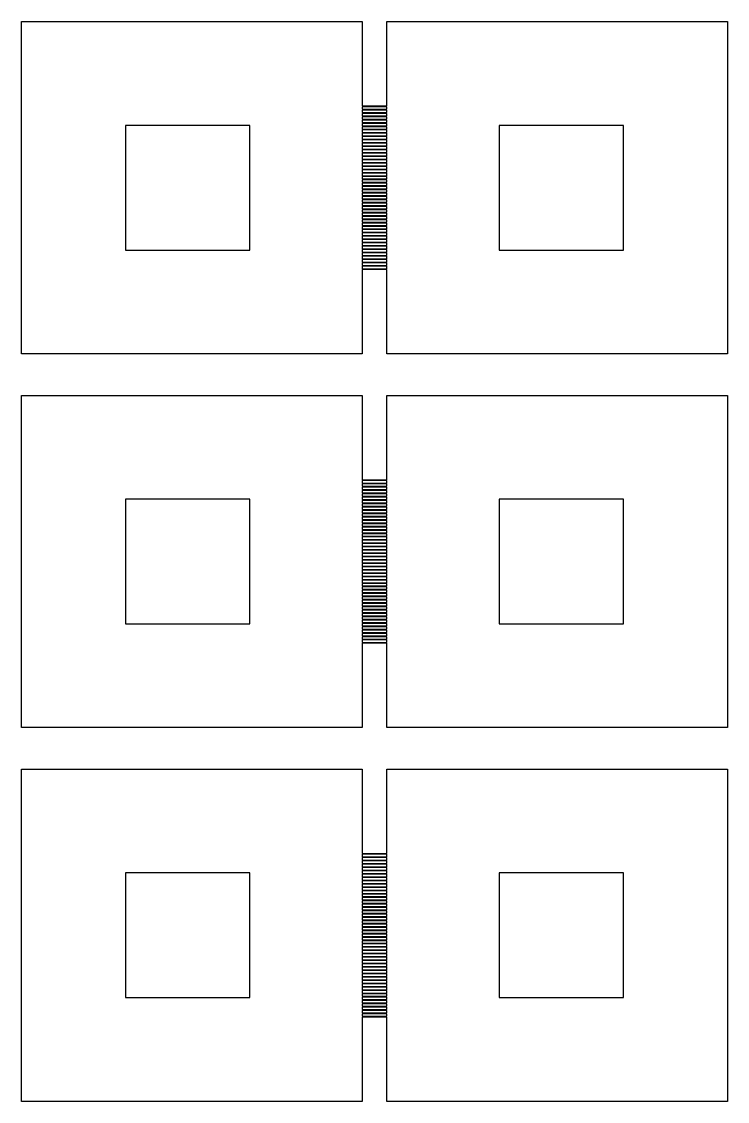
# Model space of a CAD drawing. Extents: x 40 to 187, y -3 to 150.
# Drawn here: x 55.48 to 64.17, y 37.07 to 50.36 of the extents above; entities that cross this region are included whole.
import ezdxf

# ---------------------------------------------------------------- set-up
doc = ezdxf.new("R2010")
doc.units = 0

msp = doc.modelspace()

# ---------------------------------------------------------------- linework, layer by layer
for p, q in [((55.476, 46.2726), (55.476, 50.363)), ((55.476, 50.363), (59.6687, 50.363)), ((59.6687, 50.363), (59.6687, 49.3251)), ((59.9755, 49.3251), (59.9755, 50.363)), ((59.9755, 50.363), (64.1681, 50.363)), ((64.1681, 50.363), (64.1681, 46.2726)), ((59.6687, 49.3251), (59.9755, 49.3251)), ((59.9755, 49.3149), (59.6687, 49.3149)), ((59.6687, 49.3149), (59.6687, 49.2842)), ((59.6687, 49.2842), (59.9755, 49.2842)), ((59.9755, 49.274), (59.6687, 49.274)), ((59.6687, 49.274), (59.6687, 49.2433)), ((59.6687, 49.2433), (59.9755, 49.2433)), ((59.9755, 49.2331), (59.6687, 49.2331)), ((59.6687, 49.2331), (59.6687, 49.2024)), ((59.6687, 49.2024), (59.9755, 49.2024)), ((59.9755, 49.1922), (59.6687, 49.1922)), ((59.6687, 49.1922), (59.6687, 49.1615)), ((59.9755, 49.2842), (59.9755, 49.3149)), ((59.9755, 49.2433), (59.9755, 49.274)), ((59.9755, 49.2024), (59.9755, 49.2331)), ((59.9755, 49.1615), (59.9755, 49.1922)), ((58.2882, 49.0848), (56.7543, 49.0848)), ((56.7543, 49.0848), (56.7543, 47.5509)), ((58.2882, 47.5509), (58.2882, 49.0848)), ((59.6687, 49.1615), (59.9755, 49.1615)), ((59.9755, 49.1512), (59.6687, 49.1512)), ((59.6687, 49.1512), (59.6687, 49.1206)), ((59.6687, 49.1206), (59.9755, 49.1206)), ((59.9755, 49.1104), (59.6687, 49.1104)), ((59.6687, 49.1104), (59.6687, 49.0797)), ((59.6687, 49.0797), (59.9755, 49.0797)), ((59.9755, 49.0694), (59.6687, 49.0694)), ((59.6687, 49.0694), (59.6687, 49.0388)), ((59.9755, 49.1206), (59.9755, 49.1512)), ((59.9755, 49.0797), (59.9755, 49.1104)), ((59.9755, 49.0388), (59.9755, 49.0694)), ((62.8899, 49.0848), (61.356, 49.0848)), ((61.356, 49.0848), (61.356, 47.5509)), ((62.8899, 47.5509), (62.8899, 49.0848)), ((59.6687, 49.0388), (59.9755, 49.0388)), ((59.9755, 49.0285), (59.6687, 49.0285)), ((59.6687, 49.0285), (59.6687, 48.9979)), ((59.6687, 48.9979), (59.9755, 48.9979)), ((59.9755, 48.9876), (59.6687, 48.9876)), ((59.6687, 48.9876), (59.6687, 48.957)), ((59.6687, 48.957), (59.9755, 48.957)), ((59.9755, 48.9467), (59.6687, 48.9467)), ((59.6687, 48.9467), (59.6687, 48.9161)), ((59.9755, 48.9979), (59.9755, 49.0285)), ((59.9755, 48.957), (59.9755, 48.9876)), ((59.9755, 48.9161), (59.9755, 48.9467)), ((59.6687, 48.9161), (59.9755, 48.9161)), ((59.9755, 48.9058), (59.6687, 48.9058)), ((59.6687, 48.9058), (59.6687, 48.8752)), ((59.6687, 48.8752), (59.9755, 48.8752)), ((59.9755, 48.8649), (59.6687, 48.8649)), ((59.6687, 48.8649), (59.6687, 48.8342)), ((59.6687, 48.8342), (59.9755, 48.8342)), ((59.9755, 48.824), (59.6687, 48.824)), ((59.6687, 48.824), (59.6687, 48.7934)), ((59.6687, 48.7934), (59.9755, 48.7934)), ((59.9755, 48.8752), (59.9755, 48.9058)), ((59.9755, 48.8342), (59.9755, 48.8649)), ((59.9755, 48.7934), (59.9755, 48.824)), ((59.9755, 48.7831), (59.6687, 48.7831)), ((59.6687, 48.7831), (59.6687, 48.7524)), ((59.6687, 48.7524), (59.9755, 48.7524)), ((59.9755, 48.7422), (59.6687, 48.7422)), ((59.6687, 48.7422), (59.6687, 48.7115)), ((59.6687, 48.7115), (59.9755, 48.7115)), ((59.9755, 48.7013), (59.6687, 48.7013)), ((59.6687, 48.7013), (59.6687, 48.6706)), ((59.6687, 48.6706), (59.9755, 48.6706)), ((59.9755, 48.6604), (59.6687, 48.6604)), ((59.6687, 48.6604), (59.6687, 48.6297)), ((59.9755, 48.7524), (59.9755, 48.7831)), ((59.9755, 48.7115), (59.9755, 48.7422)), ((59.9755, 48.6706), (59.9755, 48.7013)), ((59.9755, 48.6297), (59.9755, 48.6604)), ((59.6687, 48.6297), (59.9755, 48.6297)), ((59.9755, 48.6195), (59.6687, 48.6195)), ((59.6687, 48.6195), (59.6687, 48.5888)), ((59.6687, 48.5888), (59.9755, 48.5888)), ((59.9755, 48.5786), (59.6687, 48.5786)), ((59.6687, 48.5786), (59.6687, 48.5479)), ((59.6687, 48.5479), (59.9755, 48.5479)), ((59.9755, 48.5377), (59.6687, 48.5377)), ((59.6687, 48.5377), (59.6687, 48.507)), ((59.9755, 48.5888), (59.9755, 48.6195)), ((59.9755, 48.5479), (59.9755, 48.5786)), ((59.9755, 48.507), (59.9755, 48.5377)), ((59.6687, 48.507), (59.9755, 48.507)), ((59.9755, 48.4968), (59.6687, 48.4968)), ((59.6687, 48.4968), (59.6687, 48.4661)), ((59.6687, 48.4661), (59.9755, 48.4661)), ((59.9755, 48.4559), (59.6687, 48.4559)), ((59.6687, 48.4559), (59.6687, 48.4252)), ((59.6687, 48.4252), (59.9755, 48.4252)), ((59.9755, 48.415), (59.6687, 48.415)), ((59.6687, 48.415), (59.6687, 48.3843)), ((59.9755, 48.4661), (59.9755, 48.4968)), ((59.9755, 48.4252), (59.9755, 48.4559)), ((59.9755, 48.3843), (59.9755, 48.415)), ((59.6687, 48.3843), (59.9755, 48.3843)), ((59.9755, 48.3741), (59.6687, 48.3741)), ((59.6687, 48.3741), (59.6687, 48.3434)), ((59.6687, 48.3434), (59.9755, 48.3434)), ((59.9755, 48.3332), (59.6687, 48.3332)), ((59.6687, 48.3332), (59.6687, 48.3025)), ((59.6687, 48.3025), (59.9755, 48.3025)), ((59.9755, 48.2923), (59.6687, 48.2923)), ((59.6687, 48.2923), (59.6687, 48.2616)), ((59.6687, 48.2616), (59.9755, 48.2616)), ((59.9755, 48.3434), (59.9755, 48.3741)), ((59.9755, 48.3025), (59.9755, 48.3332)), ((59.9755, 48.2616), (59.9755, 48.2923)), ((59.9755, 48.2514), (59.6687, 48.2514)), ((59.6687, 48.2514), (59.6687, 48.2207)), ((59.6687, 48.2207), (59.9755, 48.2207)), ((59.9755, 48.2105), (59.6687, 48.2105)), ((59.6687, 48.2105), (59.6687, 48.1798)), ((59.6687, 48.1798), (59.9755, 48.1798)), ((59.9755, 48.1696), (59.6687, 48.1696)), ((59.6687, 48.1696), (59.6687, 48.1389)), ((59.6687, 48.1389), (59.9755, 48.1389)), ((59.9755, 48.1287), (59.6687, 48.1287)), ((59.6687, 48.1287), (59.6687, 48.098)), ((59.9755, 48.2207), (59.9755, 48.2514)), ((59.9755, 48.1798), (59.9755, 48.2105)), ((59.9755, 48.1389), (59.9755, 48.1696)), ((59.9755, 48.098), (59.9755, 48.1287)), ((59.6687, 48.098), (59.9755, 48.098)), ((59.9755, 48.0878), (59.6687, 48.0878)), ((59.6687, 48.0878), (59.6687, 48.0571)), ((59.6687, 48.0571), (59.9755, 48.0571)), ((59.9755, 48.0469), (59.6687, 48.0469)), ((59.6687, 48.0469), (59.6687, 48.0162)), ((59.6687, 48.0162), (59.9755, 48.0162)), ((59.9755, 48.006), (59.6687, 48.006)), ((59.6687, 48.006), (59.6687, 47.9753)), ((59.9755, 48.0571), (59.9755, 48.0878)), ((59.9755, 48.0162), (59.9755, 48.0469)), ((59.9755, 47.9753), (59.9755, 48.006)), ((59.6687, 47.9753), (59.9755, 47.9753)), ((59.9755, 47.9651), (59.6687, 47.9651)), ((59.6687, 47.9651), (59.6687, 47.9344)), ((59.6687, 47.9344), (59.9755, 47.9344)), ((59.9755, 47.9241), (59.6687, 47.9241)), ((59.6687, 47.9241), (59.6687, 47.8935)), ((59.6687, 47.8935), (59.9755, 47.8935)), ((59.9755, 47.8833), (59.6687, 47.8833)), ((59.6687, 47.8833), (59.6687, 47.8526)), ((59.9755, 47.9344), (59.9755, 47.9651)), ((59.9755, 47.8935), (59.9755, 47.9241)), ((59.9755, 47.8526), (59.9755, 47.8833)), ((59.6687, 47.8526), (59.9755, 47.8526)), ((59.9755, 47.8423), (59.6687, 47.8423)), ((59.6687, 47.8423), (59.6687, 47.8117)), ((59.6687, 47.8117), (59.9755, 47.8117)), ((59.9755, 47.8014), (59.6687, 47.8014)), ((59.6687, 47.8014), (59.6687, 47.7708)), ((59.6687, 47.7708), (59.9755, 47.7708)), ((59.9755, 47.7605), (59.6687, 47.7605)), ((59.6687, 47.7605), (59.6687, 47.7298)), ((59.6687, 47.7298), (59.9755, 47.7298)), ((59.9755, 47.8117), (59.9755, 47.8423)), ((59.9755, 47.7708), (59.9755, 47.8014)), ((59.9755, 47.7298), (59.9755, 47.7605)), ((59.9755, 47.7196), (59.6687, 47.7196)), ((59.6687, 47.7196), (59.6687, 47.6889)), ((59.6687, 47.6889), (59.9755, 47.6889)), ((59.9755, 47.6787), (59.6687, 47.6787)), ((59.6687, 47.6787), (59.6687, 47.648)), ((59.6687, 47.648), (59.9755, 47.648)), ((59.9755, 47.6378), (59.6687, 47.6378)), ((59.6687, 47.6378), (59.6687, 47.6071)), ((59.6687, 47.6071), (59.9755, 47.6071)), ((59.9755, 47.5969), (59.6687, 47.5969)), ((59.6687, 47.5969), (59.6687, 47.5663)), ((59.9755, 47.6889), (59.9755, 47.7196)), ((59.9755, 47.648), (59.9755, 47.6787)), ((59.9755, 47.6071), (59.9755, 47.6378)), ((59.9755, 47.5663), (59.9755, 47.5969)), ((56.7543, 47.5509), (58.2882, 47.5509)), ((59.6687, 47.5663), (59.9755, 47.5663)), ((59.9755, 47.556), (59.6687, 47.556)), ((59.6687, 47.556), (59.6687, 47.5253)), ((59.6687, 47.5253), (59.9755, 47.5253)), ((59.9755, 47.5151), (59.6687, 47.5151)), ((59.6687, 47.5151), (59.6687, 47.4844)), ((59.6687, 47.4844), (59.9755, 47.4844)), ((59.9755, 47.4742), (59.6687, 47.4742)), ((59.6687, 47.4742), (59.6687, 47.4435)), ((59.9755, 47.5253), (59.9755, 47.556)), ((59.9755, 47.4844), (59.9755, 47.5151)), ((59.9755, 47.4435), (59.9755, 47.4742)), ((61.356, 47.5509), (62.8899, 47.5509)), ((59.6687, 47.4435), (59.9755, 47.4435)), ((59.9755, 47.4333), (59.6687, 47.4333)), ((59.6687, 47.4333), (59.6687, 47.4026)), ((59.6687, 47.4026), (59.9755, 47.4026)), ((59.9755, 47.3924), (59.6687, 47.3924)), ((59.6687, 47.3924), (59.6687, 47.3617)), ((59.6687, 47.3617), (59.9755, 47.3617)), ((59.9755, 47.3515), (59.6687, 47.3515)), ((59.6687, 47.3515), (59.6687, 47.3208)), ((59.9755, 47.4026), (59.9755, 47.4333)), ((59.9755, 47.3617), (59.9755, 47.3924)), ((59.9755, 47.3208), (59.9755, 47.3515)), ((59.6687, 47.3208), (59.9755, 47.3208)), ((59.9755, 47.3106), (59.6687, 47.3106)), ((59.6687, 47.3106), (59.6687, 46.2726)), ((59.9755, 46.2726), (59.9755, 47.3106)), ((59.6687, 46.2726), (55.476, 46.2726)), ((64.1681, 46.2726), (59.9755, 46.2726)), ((55.476, 41.6709), (55.476, 45.7613)), ((55.476, 45.7613), (59.6687, 45.7613)), ((59.6687, 45.7613), (59.6687, 44.7234)), ((59.9755, 44.7234), (59.9755, 45.7613)), ((59.9755, 45.7613), (64.1681, 45.7613)), ((64.1681, 45.7613), (64.1681, 41.6709)), ((59.6687, 44.7234), (59.9755, 44.7234)), ((59.9755, 44.7132), (59.6687, 44.7132)), ((59.6687, 44.7132), (59.6687, 44.6825)), ((59.6687, 44.6825), (59.9755, 44.6825)), ((59.9755, 44.6723), (59.6687, 44.6723)), ((59.6687, 44.6723), (59.6687, 44.6416)), ((59.9755, 44.6825), (59.9755, 44.7132)), ((59.9755, 44.6416), (59.9755, 44.6723)), ((59.6687, 44.6416), (59.9755, 44.6416)), ((59.9755, 44.6314), (59.6687, 44.6314)), ((59.6687, 44.6314), (59.6687, 44.6007)), ((59.6687, 44.6007), (59.9755, 44.6007)), ((59.9755, 44.5905), (59.6687, 44.5905)), ((59.6687, 44.5905), (59.6687, 44.5598)), ((59.6687, 44.5598), (59.9755, 44.5598)), ((59.9755, 44.5495), (59.6687, 44.5495)), ((59.6687, 44.5495), (59.6687, 44.5189)), ((59.9755, 44.6007), (59.9755, 44.6314)), ((59.9755, 44.5598), (59.9755, 44.5905)), ((59.9755, 44.5189), (59.9755, 44.5495)), ((58.2882, 44.4831), (56.7543, 44.4831)), ((56.7543, 44.4831), (56.7543, 42.9492)), ((58.2882, 42.9492), (58.2882, 44.4831)), ((59.6687, 44.5189), (59.9755, 44.5189)), ((59.9755, 44.5087), (59.6687, 44.5087)), ((59.6687, 44.5087), (59.6687, 44.478)), ((59.6687, 44.478), (59.9755, 44.478)), ((59.9755, 44.4677), (59.6687, 44.4677)), ((59.6687, 44.4677), (59.6687, 44.4371)), ((59.6687, 44.4371), (59.9755, 44.4371)), ((59.9755, 44.4268), (59.6687, 44.4268)), ((59.6687, 44.4268), (59.6687, 44.3962)), ((59.9755, 44.478), (59.9755, 44.5087)), ((59.9755, 44.4371), (59.9755, 44.4677)), ((59.9755, 44.3962), (59.9755, 44.4268)), ((62.8899, 44.4831), (61.356, 44.4831)), ((61.356, 44.4831), (61.356, 42.9492)), ((62.8899, 42.9492), (62.8899, 44.4831)), ((59.6687, 44.3962), (59.9755, 44.3962)), ((59.9755, 44.3859), (59.6687, 44.3859)), ((59.6687, 44.3859), (59.6687, 44.3553)), ((59.6687, 44.3553), (59.9755, 44.3553)), ((59.9755, 44.345), (59.6687, 44.345)), ((59.6687, 44.345), (59.6687, 44.3144)), ((59.6687, 44.3144), (59.9755, 44.3144)), ((59.9755, 44.3041), (59.6687, 44.3041)), ((59.6687, 44.3041), (59.6687, 44.2735)), ((59.6687, 44.2735), (59.9755, 44.2735)), ((59.9755, 44.3553), (59.9755, 44.3859)), ((59.9755, 44.3144), (59.9755, 44.345)), ((59.9755, 44.2735), (59.9755, 44.3041)), ((59.9755, 44.2632), (59.6687, 44.2632)), ((59.6687, 44.2632), (59.6687, 44.2325)), ((59.6687, 44.2325), (59.9755, 44.2325)), ((59.9755, 44.2223), (59.6687, 44.2223)), ((59.6687, 44.2223), (59.6687, 44.1917)), ((59.6687, 44.1917), (59.9755, 44.1917)), ((59.9755, 44.1814), (59.6687, 44.1814)), ((59.6687, 44.1814), (59.6687, 44.1507)), ((59.6687, 44.1507), (59.9755, 44.1507)), ((59.9755, 44.1405), (59.6687, 44.1405)), ((59.6687, 44.1405), (59.6687, 44.1098)), ((59.9755, 44.2325), (59.9755, 44.2632)), ((59.9755, 44.1917), (59.9755, 44.2223)), ((59.9755, 44.1507), (59.9755, 44.1814)), ((59.9755, 44.1098), (59.9755, 44.1405)), ((59.6687, 44.1098), (59.9755, 44.1098)), ((59.9755, 44.0996), (59.6687, 44.0996)), ((59.6687, 44.0996), (59.6687, 44.0689)), ((59.6687, 44.0689), (59.9755, 44.0689)), ((59.9755, 44.0587), (59.6687, 44.0587)), ((59.6687, 44.0587), (59.6687, 44.028)), ((59.6687, 44.028), (59.9755, 44.028)), ((59.9755, 44.0178), (59.6687, 44.0178)), ((59.6687, 44.0178), (59.6687, 43.9871)), ((59.9755, 44.0689), (59.9755, 44.0996)), ((59.9755, 44.028), (59.9755, 44.0587)), ((59.9755, 43.9871), (59.9755, 44.0178)), ((59.6687, 43.9871), (59.9755, 43.9871)), ((59.9755, 43.9769), (59.6687, 43.9769)), ((59.6687, 43.9769), (59.6687, 43.9462)), ((59.6687, 43.9462), (59.9755, 43.9462)), ((59.9755, 43.936), (59.6687, 43.936)), ((59.6687, 43.936), (59.6687, 43.9053)), ((59.6687, 43.9053), (59.9755, 43.9053)), ((59.9755, 43.8951), (59.6687, 43.8951)), ((59.6687, 43.8951), (59.6687, 43.8644)), ((59.9755, 43.9462), (59.9755, 43.9769)), ((59.9755, 43.9053), (59.9755, 43.936)), ((59.9755, 43.8644), (59.9755, 43.8951)), ((59.6687, 43.8644), (59.9755, 43.8644)), ((59.9755, 43.8542), (59.6687, 43.8542)), ((59.6687, 43.8542), (59.6687, 43.8235)), ((59.6687, 43.8235), (59.9755, 43.8235)), ((59.9755, 43.8133), (59.6687, 43.8133)), ((59.6687, 43.8133), (59.6687, 43.7826)), ((59.6687, 43.7826), (59.9755, 43.7826)), ((59.9755, 43.7724), (59.6687, 43.7724)), ((59.6687, 43.7724), (59.6687, 43.7417)), ((59.6687, 43.7417), (59.9755, 43.7417)), ((59.9755, 43.8235), (59.9755, 43.8542)), ((59.9755, 43.7826), (59.9755, 43.8133)), ((59.9755, 43.7417), (59.9755, 43.7724)), ((59.9755, 43.7315), (59.6687, 43.7315)), ((59.6687, 43.7315), (59.6687, 43.7008)), ((59.6687, 43.7008), (59.9755, 43.7008)), ((59.9755, 43.6906), (59.6687, 43.6906)), ((59.6687, 43.6906), (59.6687, 43.6599)), ((59.6687, 43.6599), (59.9755, 43.6599)), ((59.9755, 43.6497), (59.6687, 43.6497)), ((59.6687, 43.6497), (59.6687, 43.619)), ((59.6687, 43.619), (59.9755, 43.619)), ((59.9755, 43.6088), (59.6687, 43.6088)), ((59.6687, 43.6088), (59.6687, 43.5781)), ((59.9755, 43.7008), (59.9755, 43.7315)), ((59.9755, 43.6599), (59.9755, 43.6906)), ((59.9755, 43.619), (59.9755, 43.6497)), ((59.9755, 43.5781), (59.9755, 43.6088)), ((59.6687, 43.5781), (59.9755, 43.5781)), ((59.9755, 43.5679), (59.6687, 43.5679)), ((59.6687, 43.5679), (59.6687, 43.5372)), ((59.6687, 43.5372), (59.9755, 43.5372)), ((59.9755, 43.527), (59.6687, 43.527)), ((59.6687, 43.527), (59.6687, 43.4963)), ((59.6687, 43.4963), (59.9755, 43.4963)), ((59.9755, 43.4861), (59.6687, 43.4861)), ((59.6687, 43.4861), (59.6687, 43.4554)), ((59.9755, 43.5372), (59.9755, 43.5679)), ((59.9755, 43.4963), (59.9755, 43.527)), ((59.9755, 43.4554), (59.9755, 43.4861)), ((59.6687, 43.4554), (59.9755, 43.4554)), ((59.9755, 43.4452), (59.6687, 43.4452)), ((59.6687, 43.4452), (59.6687, 43.4145)), ((59.6687, 43.4145), (59.9755, 43.4145)), ((59.9755, 43.4043), (59.6687, 43.4043)), ((59.6687, 43.4043), (59.6687, 43.3736)), ((59.6687, 43.3736), (59.9755, 43.3736)), ((59.9755, 43.3634), (59.6687, 43.3634)), ((59.6687, 43.3634), (59.6687, 43.3327)), ((59.9755, 43.4145), (59.9755, 43.4452)), ((59.9755, 43.3736), (59.9755, 43.4043)), ((59.9755, 43.3327), (59.9755, 43.3634)), ((59.6687, 43.3327), (59.9755, 43.3327)), ((59.9755, 43.3224), (59.6687, 43.3224)), ((59.6687, 43.3224), (59.6687, 43.2918)), ((59.6687, 43.2918), (59.9755, 43.2918)), ((59.9755, 43.2816), (59.6687, 43.2816)), ((59.6687, 43.2816), (59.6687, 43.2509)), ((59.6687, 43.2509), (59.9755, 43.2509)), ((59.9755, 43.2406), (59.6687, 43.2406)), ((59.6687, 43.2406), (59.6687, 43.21)), ((59.6687, 43.21), (59.9755, 43.21)), ((59.9755, 43.2918), (59.9755, 43.3224)), ((59.9755, 43.2509), (59.9755, 43.2816)), ((59.9755, 43.21), (59.9755, 43.2406)), ((59.9755, 43.1997), (59.6687, 43.1997)), ((59.6687, 43.1997), (59.6687, 43.1691)), ((59.6687, 43.1691), (59.9755, 43.1691)), ((59.9755, 43.1588), (59.6687, 43.1588)), ((59.6687, 43.1588), (59.6687, 43.1281)), ((59.6687, 43.1281), (59.9755, 43.1281)), ((59.9755, 43.1179), (59.6687, 43.1179)), ((59.6687, 43.1179), (59.6687, 43.0872)), ((59.6687, 43.0872), (59.9755, 43.0872)), ((59.9755, 43.077), (59.6687, 43.077)), ((59.6687, 43.077), (59.6687, 43.0463)), ((59.9755, 43.1691), (59.9755, 43.1997)), ((59.9755, 43.1281), (59.9755, 43.1588)), ((59.9755, 43.0872), (59.9755, 43.1179)), ((59.9755, 43.0463), (59.9755, 43.077)), ((56.7543, 42.9492), (58.2882, 42.9492)), ((59.6687, 43.0463), (59.9755, 43.0463)), ((59.9755, 43.0361), (59.6687, 43.0361)), ((59.6687, 43.0361), (59.6687, 43.0054)), ((59.6687, 43.0054), (59.9755, 43.0054)), ((59.9755, 42.9952), (59.6687, 42.9952)), ((59.6687, 42.9952), (59.6687, 42.9646)), ((59.6687, 42.9646), (59.9755, 42.9646)), ((59.9755, 42.9543), (59.6687, 42.9543)), ((59.6687, 42.9543), (59.6687, 42.9236)), ((59.9755, 43.0054), (59.9755, 43.0361)), ((59.9755, 42.9646), (59.9755, 42.9952)), ((59.9755, 42.9236), (59.9755, 42.9543)), ((61.356, 42.9492), (62.8899, 42.9492)), ((59.6687, 42.9236), (59.9755, 42.9236)), ((59.9755, 42.9134), (59.6687, 42.9134)), ((59.6687, 42.9134), (59.6687, 42.8827)), ((59.6687, 42.8827), (59.9755, 42.8827)), ((59.9755, 42.8725), (59.6687, 42.8725)), ((59.6687, 42.8725), (59.6687, 42.8418)), ((59.6687, 42.8418), (59.9755, 42.8418)), ((59.9755, 42.8316), (59.6687, 42.8316)), ((59.6687, 42.8316), (59.6687, 42.8009)), ((59.9755, 42.8827), (59.9755, 42.9134)), ((59.9755, 42.8418), (59.9755, 42.8725)), ((59.9755, 42.8009), (59.9755, 42.8316)), ((59.6687, 42.8009), (59.9755, 42.8009)), ((59.9755, 42.7907), (59.6687, 42.7907)), ((59.6687, 42.7907), (59.6687, 42.76)), ((59.6687, 42.76), (59.9755, 42.76)), ((59.9755, 42.7498), (59.6687, 42.7498)), ((59.6687, 42.7498), (59.6687, 42.7191)), ((59.6687, 42.7191), (59.9755, 42.7191)), ((59.9755, 42.7089), (59.6687, 42.7089)), ((59.6687, 42.7089), (59.6687, 41.6709)), ((59.9755, 42.76), (59.9755, 42.7907)), ((59.9755, 42.7191), (59.9755, 42.7498)), ((59.9755, 41.6709), (59.9755, 42.7089)), ((59.6687, 41.6709), (55.476, 41.6709)), ((64.1681, 41.6709), (59.9755, 41.6709)), ((55.476, 37.0692), (55.476, 41.1596)), ((55.476, 41.1596), (59.6687, 41.1596)), ((59.6687, 41.1596), (59.6687, 40.1217)), ((59.9755, 40.1217), (59.9755, 41.1596)), ((59.9755, 41.1596), (64.1681, 41.1596)), ((64.1681, 41.1596), (64.1681, 37.0692)), ((59.6687, 40.1217), (59.9755, 40.1217)), ((59.9755, 40.1115), (59.6687, 40.1115)), ((59.6687, 40.1115), (59.6687, 40.0808)), ((59.6687, 40.0808), (59.9755, 40.0808)), ((59.9755, 40.0706), (59.6687, 40.0706)), ((59.6687, 40.0706), (59.6687, 40.0399)), ((59.6687, 40.0399), (59.9755, 40.0399)), ((59.9755, 40.0297), (59.6687, 40.0297)), ((59.6687, 40.0297), (59.6687, 39.999)), ((59.9755, 40.0808), (59.9755, 40.1115)), ((59.9755, 40.0399), (59.9755, 40.0706)), ((59.9755, 39.999), (59.9755, 40.0297)), ((58.2882, 39.8814), (56.7543, 39.8814)), ((56.7543, 39.8814), (56.7543, 38.3475)), ((58.2882, 38.3475), (58.2882, 39.8814)), ((59.6687, 39.999), (59.9755, 39.999)), ((59.9755, 39.9888), (59.6687, 39.9888)), ((59.6687, 39.9888), (59.6687, 39.9581)), ((59.6687, 39.9581), (59.9755, 39.9581)), ((59.9755, 39.9478), (59.6687, 39.9478)), ((59.6687, 39.9478), (59.6687, 39.9172)), ((59.6687, 39.9172), (59.9755, 39.9172)), ((59.9755, 39.907), (59.6687, 39.907)), ((59.6687, 39.907), (59.6687, 39.8763)), ((59.9755, 39.9581), (59.9755, 39.9888)), ((59.9755, 39.9172), (59.9755, 39.9478)), ((59.9755, 39.8763), (59.9755, 39.907)), ((62.8899, 39.8814), (61.356, 39.8814)), ((61.356, 39.8814), (61.356, 38.3475)), ((62.8899, 38.3475), (62.8899, 39.8814)), ((59.6687, 39.8763), (59.9755, 39.8763)), ((59.9755, 39.866), (59.6687, 39.866)), ((59.6687, 39.866), (59.6687, 39.8354)), ((59.6687, 39.8354), (59.9755, 39.8354)), ((59.9755, 39.8251), (59.6687, 39.8251)), ((59.6687, 39.8251), (59.6687, 39.7945)), ((59.6687, 39.7945), (59.9755, 39.7945)), ((59.9755, 39.7842), (59.6687, 39.7842)), ((59.6687, 39.7842), (59.6687, 39.7536)), ((59.6687, 39.7536), (59.9755, 39.7536)), ((59.9755, 39.8354), (59.9755, 39.866)), ((59.9755, 39.7945), (59.9755, 39.8251)), ((59.9755, 39.7536), (59.9755, 39.7842)), ((59.9755, 39.7433), (59.6687, 39.7433)), ((59.6687, 39.7433), (59.6687, 39.7127)), ((59.6687, 39.7127), (59.9755, 39.7127)), ((59.9755, 39.7024), (59.6687, 39.7024)), ((59.6687, 39.7024), (59.6687, 39.6718)), ((59.6687, 39.6718), (59.9755, 39.6718)), ((59.9755, 39.6615), (59.6687, 39.6615)), ((59.6687, 39.6615), (59.6687, 39.6308)), ((59.6687, 39.6308), (59.9755, 39.6308)), ((59.9755, 39.6206), (59.6687, 39.6206)), ((59.6687, 39.6206), (59.6687, 39.59)), ((59.9755, 39.7127), (59.9755, 39.7433)), ((59.9755, 39.6718), (59.9755, 39.7024)), ((59.9755, 39.6308), (59.9755, 39.6615)), ((59.9755, 39.59), (59.9755, 39.6206)), ((59.6687, 39.59), (59.9755, 39.59)), ((59.9755, 39.5797), (59.6687, 39.5797)), ((59.6687, 39.5797), (59.6687, 39.549)), ((59.6687, 39.549), (59.9755, 39.549)), ((59.9755, 39.5388), (59.6687, 39.5388)), ((59.6687, 39.5388), (59.6687, 39.5081)), ((59.6687, 39.5081), (59.9755, 39.5081)), ((59.9755, 39.4979), (59.6687, 39.4979)), ((59.6687, 39.4979), (59.6687, 39.4672)), ((59.9755, 39.549), (59.9755, 39.5797)), ((59.9755, 39.5081), (59.9755, 39.5388)), ((59.9755, 39.4672), (59.9755, 39.4979)), ((59.6687, 39.4672), (59.9755, 39.4672)), ((59.9755, 39.457), (59.6687, 39.457)), ((59.6687, 39.457), (59.6687, 39.4263)), ((59.6687, 39.4263), (59.9755, 39.4263)), ((59.9755, 39.4161), (59.6687, 39.4161)), ((59.6687, 39.4161), (59.6687, 39.3854)), ((59.6687, 39.3854), (59.9755, 39.3854)), ((59.9755, 39.3752), (59.6687, 39.3752)), ((59.6687, 39.3752), (59.6687, 39.3445)), ((59.9755, 39.4263), (59.9755, 39.457)), ((59.9755, 39.3854), (59.9755, 39.4161)), ((59.9755, 39.3445), (59.9755, 39.3752)), ((59.6687, 39.3445), (59.9755, 39.3445)), ((59.9755, 39.3343), (59.6687, 39.3343)), ((59.6687, 39.3343), (59.6687, 39.3036)), ((59.6687, 39.3036), (59.9755, 39.3036)), ((59.9755, 39.2934), (59.6687, 39.2934)), ((59.6687, 39.2934), (59.6687, 39.2627)), ((59.6687, 39.2627), (59.9755, 39.2627)), ((59.9755, 39.2525), (59.6687, 39.2525)), ((59.6687, 39.2525), (59.6687, 39.2218)), ((59.6687, 39.2218), (59.9755, 39.2218)), ((59.9755, 39.3036), (59.9755, 39.3343)), ((59.9755, 39.2627), (59.9755, 39.2934)), ((59.9755, 39.2218), (59.9755, 39.2525)), ((59.9755, 39.2116), (59.6687, 39.2116)), ((59.6687, 39.2116), (59.6687, 39.1809)), ((59.6687, 39.1809), (59.9755, 39.1809)), ((59.9755, 39.1707), (59.6687, 39.1707)), ((59.6687, 39.1707), (59.6687, 39.14)), ((59.6687, 39.14), (59.9755, 39.14)), ((59.9755, 39.1298), (59.6687, 39.1298)), ((59.6687, 39.1298), (59.6687, 39.0991)), ((59.6687, 39.0991), (59.9755, 39.0991)), ((59.9755, 39.0889), (59.6687, 39.0889)), ((59.6687, 39.0889), (59.6687, 39.0582)), ((59.9755, 39.1809), (59.9755, 39.2116)), ((59.9755, 39.14), (59.9755, 39.1707)), ((59.9755, 39.0991), (59.9755, 39.1298)), ((59.9755, 39.0582), (59.9755, 39.0889)), ((59.6687, 39.0582), (59.9755, 39.0582)), ((59.9755, 39.048), (59.6687, 39.048)), ((59.6687, 39.048), (59.6687, 39.0173)), ((59.6687, 39.0173), (59.9755, 39.0173)), ((59.9755, 39.0071), (59.6687, 39.0071)), ((59.6687, 39.0071), (59.6687, 38.9764)), ((59.6687, 38.9764), (59.9755, 38.9764)), ((59.9755, 38.9662), (59.6687, 38.9662)), ((59.6687, 38.9662), (59.6687, 38.9355)), ((59.9755, 39.0173), (59.9755, 39.048)), ((59.9755, 38.9764), (59.9755, 39.0071)), ((59.9755, 38.9355), (59.9755, 38.9662)), ((59.6687, 38.9355), (59.9755, 38.9355)), ((59.9755, 38.9253), (59.6687, 38.9253)), ((59.6687, 38.9253), (59.6687, 38.8946)), ((59.6687, 38.8946), (59.9755, 38.8946)), ((59.9755, 38.8844), (59.6687, 38.8844)), ((59.6687, 38.8844), (59.6687, 38.8537)), ((59.6687, 38.8537), (59.9755, 38.8537)), ((59.9755, 38.8435), (59.6687, 38.8435)), ((59.6687, 38.8435), (59.6687, 38.8128)), ((59.9755, 38.8946), (59.9755, 38.9253)), ((59.9755, 38.8537), (59.9755, 38.8844)), ((59.9755, 38.8128), (59.9755, 38.8435)), ((59.6687, 38.8128), (59.9755, 38.8128)), ((59.9755, 38.8026), (59.6687, 38.8026)), ((59.6687, 38.8026), (59.6687, 38.7719)), ((59.6687, 38.7719), (59.9755, 38.7719)), ((59.9755, 38.7617), (59.6687, 38.7617)), ((59.6687, 38.7617), (59.6687, 38.731)), ((59.6687, 38.731), (59.9755, 38.731)), ((59.9755, 38.7207), (59.6687, 38.7207)), ((59.6687, 38.7207), (59.6687, 38.6901)), ((59.6687, 38.6901), (59.9755, 38.6901)), ((59.9755, 38.7719), (59.9755, 38.8026)), ((59.9755, 38.731), (59.9755, 38.7617)), ((59.9755, 38.6901), (59.9755, 38.7207)), ((59.9755, 38.6799), (59.6687, 38.6799)), ((59.6687, 38.6799), (59.6687, 38.6492)), ((59.6687, 38.6492), (59.9755, 38.6492)), ((59.9755, 38.6389), (59.6687, 38.6389)), ((59.6687, 38.6389), (59.6687, 38.6083)), ((59.6687, 38.6083), (59.9755, 38.6083)), ((59.9755, 38.598), (59.6687, 38.598)), ((59.6687, 38.598), (59.6687, 38.5674)), ((59.6687, 38.5674), (59.9755, 38.5674)), ((59.9755, 38.5571), (59.6687, 38.5571)), ((59.6687, 38.5571), (59.6687, 38.5264)), ((59.9755, 38.6492), (59.9755, 38.6799)), ((59.9755, 38.6083), (59.9755, 38.6389)), ((59.9755, 38.5674), (59.9755, 38.598)), ((59.9755, 38.5264), (59.9755, 38.5571)), ((59.6687, 38.5264), (59.9755, 38.5264)), ((59.9755, 38.5162), (59.6687, 38.5162)), ((59.6687, 38.5162), (59.6687, 38.4855)), ((59.6687, 38.4855), (59.9755, 38.4855)), ((59.9755, 38.4753), (59.6687, 38.4753)), ((59.6687, 38.4753), (59.6687, 38.4446)), ((59.6687, 38.4446), (59.9755, 38.4446)), ((59.9755, 38.4344), (59.6687, 38.4344)), ((59.6687, 38.4344), (59.6687, 38.4037)), ((59.9755, 38.4855), (59.9755, 38.5162)), ((59.9755, 38.4446), (59.9755, 38.4753)), ((59.9755, 38.4037), (59.9755, 38.4344)), ((56.7543, 38.3475), (58.2882, 38.3475)), ((59.6687, 38.4037), (59.9755, 38.4037)), ((59.9755, 38.3935), (59.6687, 38.3935)), ((59.6687, 38.3935), (59.6687, 38.3628)), ((59.6687, 38.3628), (59.9755, 38.3628)), ((59.9755, 38.3526), (59.6687, 38.3526)), ((59.6687, 38.3526), (59.6687, 38.3219)), ((59.6687, 38.3219), (59.9755, 38.3219)), ((59.9755, 38.3117), (59.6687, 38.3117)), ((59.6687, 38.3117), (59.6687, 38.281)), ((59.9755, 38.3628), (59.9755, 38.3935)), ((59.9755, 38.3219), (59.9755, 38.3526)), ((59.9755, 38.281), (59.9755, 38.3117)), ((61.356, 38.3475), (62.8899, 38.3475)), ((59.6687, 38.281), (59.9755, 38.281)), ((59.9755, 38.2708), (59.6687, 38.2708)), ((59.6687, 38.2708), (59.6687, 38.2401)), ((59.6687, 38.2401), (59.9755, 38.2401)), ((59.9755, 38.2299), (59.6687, 38.2299)), ((59.6687, 38.2299), (59.6687, 38.1992)), ((59.6687, 38.1992), (59.9755, 38.1992)), ((59.9755, 38.189), (59.6687, 38.189)), ((59.6687, 38.189), (59.6687, 38.1583)), ((59.6687, 38.1583), (59.9755, 38.1583)), ((59.9755, 38.2401), (59.9755, 38.2708)), ((59.9755, 38.1992), (59.9755, 38.2299)), ((59.9755, 38.1583), (59.9755, 38.189)), ((59.9755, 38.1481), (59.6687, 38.1481)), ((59.6687, 38.1481), (59.6687, 38.1174)), ((59.6687, 38.1174), (59.9755, 38.1174)), ((59.9755, 38.1072), (59.6687, 38.1072)), ((59.6687, 38.1072), (59.6687, 37.0692)), ((59.9755, 38.1174), (59.9755, 38.1481)), ((59.9755, 37.0692), (59.9755, 38.1072)), ((59.6687, 37.0692), (55.476, 37.0692)), ((64.1681, 37.0692), (59.9755, 37.0692))]:
    msp.add_line(p, q)

doc.saveas('drawing.dxf')
